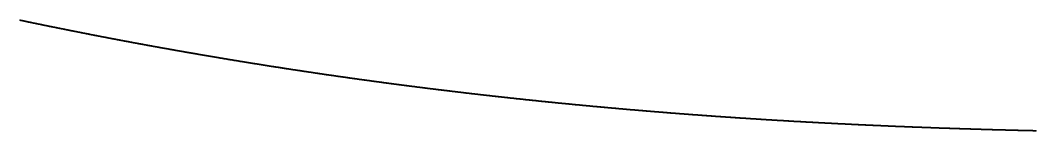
# Model space of a CAD drawing. Header units: metres. Extents: x 0 to 360, y 0 to 49.
# Drawn here: x 270.01 to 292.5, y 0.06 to 2.51 of the extents above; entities that cross this region are included whole.
import ezdxf

# ---------------------------------------------------------------- set-up
doc = ezdxf.new("R2010")
doc.units = ezdxf.units.M

msp = doc.modelspace()

# ---------------------------------------------------------------- linework, layer by layer
for p in [(270.014, 2.513), (270.025, 2.511), (270.036, 2.509), (270.046, 2.506), (270.057, 2.504), (270.068, 2.502), (270.079, 2.499), (270.09, 2.497), (270.101, 2.495), (270.111, 2.493), (270.122, 2.49), (270.133, 2.488), (270.144, 2.486), (270.155, 2.484), (270.166, 2.481), (270.176, 2.479), (270.187, 2.477), (270.198, 2.474), (270.209, 2.472), (270.22, 2.47), (270.23, 2.468), (270.241, 2.465), (270.252, 2.463), (270.263, 2.461), (270.274, 2.459), (270.285, 2.456), (270.295, 2.454), (270.306, 2.452), (270.317, 2.45), (270.328, 2.447), (270.339, 2.445), (270.35, 2.443), (270.36, 2.441), (270.371, 2.438), (270.382, 2.436), (270.393, 2.434), (270.404, 2.432), (270.415, 2.429), (270.425, 2.427), (270.436, 2.425), (270.447, 2.423), (270.458, 2.42), (270.469, 2.418), (270.48, 2.416), (270.491, 2.414), (270.501, 2.412), (270.512, 2.409), (270.523, 2.407), (270.534, 2.405), (270.545, 2.403), (270.556, 2.4), (270.566, 2.398), (270.577, 2.396), (270.588, 2.394), (270.599, 2.391), (270.61, 2.389), (270.621, 2.387), (270.632, 2.385), (270.642, 2.383), (270.653, 2.38), (270.664, 2.378), (270.675, 2.376), (270.686, 2.374), (270.697, 2.371), (270.708, 2.369), (270.718, 2.367), (270.729, 2.365), (270.74, 2.363), (270.751, 2.36), (270.762, 2.358), (270.773, 2.356), (270.784, 2.354), (270.795, 2.352), (270.805, 2.349), (270.816, 2.347), (270.827, 2.345), (270.838, 2.343), (270.849, 2.341), (270.86, 2.338), (270.871, 2.336), (270.881, 2.334), (270.892, 2.332), (270.903, 2.33), (270.914, 2.327), (270.925, 2.325), (270.936, 2.323), (270.947, 2.321), (270.958, 2.319), (270.968, 2.316), (270.979, 2.314), (270.99, 2.312), (271.001, 2.31), (271.012, 2.308), (271.023, 2.305), (271.034, 2.303), (271.045, 2.301), (271.056, 2.299), (271.066, 2.297), (271.077, 2.294), (271.088, 2.292), (271.099, 2.29), (271.11, 2.288), (271.121, 2.286), (271.132, 2.284), (271.143, 2.281), (271.153, 2.279), (271.164, 2.277), (271.175, 2.275), (271.186, 2.273), (271.197, 2.271), (271.208, 2.268), (271.219, 2.266), (271.23, 2.264), (271.241, 2.262), (271.252, 2.26), (271.262, 2.258), (271.273, 2.255), (271.284, 2.253), (271.295, 2.251), (271.306, 2.249), (271.317, 2.247), (271.328, 2.245), (271.339, 2.242), (271.35, 2.24), (271.361, 2.238), (271.371, 2.236), (271.382, 2.234), (271.393, 2.232), (271.404, 2.229), (271.415, 2.227), (271.426, 2.225), (271.437, 2.223), (271.448, 2.221), (271.459, 2.219), (271.47, 2.217), (271.48, 2.214), (271.491, 2.212), (271.502, 2.21), (271.513, 2.208), (271.524, 2.206), (271.535, 2.204), (271.546, 2.202), (271.557, 2.199), (271.568, 2.197), (271.579, 2.195), (271.59, 2.193), (271.601, 2.191), (271.611, 2.189), (271.622, 2.187), (271.633, 2.185), (271.644, 2.182), (271.655, 2.18), (271.666, 2.178), (271.677, 2.176), (271.688, 2.174), (271.699, 2.172), (271.71, 2.17), (271.721, 2.168), (271.732, 2.165), (271.743, 2.163), (271.753, 2.161), (271.764, 2.159), (271.775, 2.157), (271.786, 2.155), (271.797, 2.153), (271.808, 2.151), (271.819, 2.148), (271.83, 2.146), (271.841, 2.144), (271.852, 2.142), (271.863, 2.14), (271.874, 2.138), (271.885, 2.136), (271.896, 2.134), (271.907, 2.132), (271.917, 2.13), (271.928, 2.127), (271.939, 2.125), (271.95, 2.123), (271.961, 2.121), (271.972, 2.119), (271.983, 2.117), (271.994, 2.115), (272.005, 2.113), (272.016, 2.111), (272.027, 2.109), (272.038, 2.106), (272.049, 2.104), (272.06, 2.102), (272.071, 2.1), (272.082, 2.098), (272.093, 2.096), (272.104, 2.094), (272.115, 2.092), (272.125, 2.09), (272.136, 2.088), (272.147, 2.086), (272.158, 2.083), (272.169, 2.081), (272.18, 2.079), (272.191, 2.077), (272.202, 2.075), (272.213, 2.073), (272.224, 2.071), (272.235, 2.069), (272.246, 2.067), (272.257, 2.065), (272.268, 2.063), (272.279, 2.061), (272.29, 2.059), (272.301, 2.057), (272.312, 2.054), (272.323, 2.052), (272.334, 2.05), (272.345, 2.048), (272.356, 2.046), (272.367, 2.044), (272.378, 2.042), (272.389, 2.04), (272.399, 2.038), (272.41, 2.036), (272.421, 2.034), (272.432, 2.032), (272.443, 2.03), (272.454, 2.028), (272.465, 2.026), (272.476, 2.024), (272.487, 2.022), (272.498, 2.019), (272.509, 2.017), (272.52, 2.015), (272.531, 2.013), (272.542, 2.011), (272.553, 2.009), (272.564, 2.007), (272.575, 2.005), (272.586, 2.003), (272.597, 2.001), (272.608, 1.999), (272.619, 1.997), (272.63, 1.995), (272.641, 1.993), (272.652, 1.991), (272.663, 1.989), (272.674, 1.987), (272.685, 1.985), (272.696, 1.983), (272.707, 1.981), (272.718, 1.979), (272.729, 1.977), (272.74, 1.975), (272.751, 1.973), (272.762, 1.971), (272.773, 1.969), (272.784, 1.967), (272.795, 1.965), (272.806, 1.963), (272.817, 1.961), (272.828, 1.958), (272.839, 1.956), (272.85, 1.954), (272.861, 1.952), (272.872, 1.95), (272.883, 1.948), (272.894, 1.946), (272.905, 1.944), (272.916, 1.942), (272.927, 1.94), (272.938, 1.938), (272.949, 1.936), (272.96, 1.934), (272.971, 1.932), (272.982, 1.93), (272.993, 1.928), (273.004, 1.926), (273.015, 1.924), (273.026, 1.922), (273.037, 1.92), (273.048, 1.918), (273.059, 1.916), (273.07, 1.914), (273.081, 1.912), (273.092, 1.91), (273.103, 1.908), (273.114, 1.906), (273.125, 1.904), (273.136, 1.902), (273.147, 1.9), (273.158, 1.898), (273.169, 1.896), (273.18, 1.894), (273.191, 1.892), (273.202, 1.89), (273.213, 1.889), (273.224, 1.887), (273.235, 1.885), (273.246, 1.883), (273.257, 1.881), (273.268, 1.879), (273.279, 1.877), (273.29, 1.875), (273.301, 1.873), (273.312, 1.871), (273.323, 1.869), (273.334, 1.867), (273.345, 1.865), (273.356, 1.863), (273.367, 1.861), (273.378, 1.859), (273.389, 1.857), (273.4, 1.855), (273.412, 1.853), (273.423, 1.851), (273.434, 1.849), (273.445, 1.847), (273.456, 1.845), (273.467, 1.843), (273.478, 1.841), (273.489, 1.839), (273.5, 1.837), (273.511, 1.835), (273.522, 1.833), (273.533, 1.831), (273.544, 1.83), (273.555, 1.828), (273.566, 1.826), (273.577, 1.824), (273.588, 1.822), (273.599, 1.82), (273.61, 1.818), (273.621, 1.816), (273.632, 1.814), (273.643, 1.812), (273.654, 1.81), (273.665, 1.808), (273.676, 1.806), (273.687, 1.804), (273.699, 1.802), (273.71, 1.8), (273.721, 1.798), (273.732, 1.797), (273.743, 1.795), (273.754, 1.793), (273.765, 1.791), (273.776, 1.789), (273.787, 1.787), (273.798, 1.785), (273.809, 1.783), (273.82, 1.781), (273.831, 1.779), (273.842, 1.777), (273.853, 1.775), (273.864, 1.773), (273.875, 1.772), (273.886, 1.77), (273.898, 1.768), (273.909, 1.766), (273.92, 1.764), (273.931, 1.762), (273.942, 1.76), (273.953, 1.758), (273.964, 1.756), (273.975, 1.754), (273.986, 1.752), (273.997, 1.75), (274.008, 1.749), (274.019, 1.747), (274.03, 1.745), (274.041, 1.743), (274.052, 1.741), (274.063, 1.739), (274.075, 1.737), (274.086, 1.735), (274.097, 1.733), (274.108, 1.731), (274.119, 1.73), (274.13, 1.728), (274.141, 1.726), (274.152, 1.724), (274.163, 1.722), (274.174, 1.72), (274.185, 1.718), (274.196, 1.716), (274.207, 1.714), (274.219, 1.713), (274.23, 1.711), (274.241, 1.709), (274.252, 1.707), (274.263, 1.705), (274.274, 1.703), (274.285, 1.701), (274.296, 1.699), (274.307, 1.698), (274.318, 1.696), (274.329, 1.694), (274.34, 1.692), (274.352, 1.69), (274.363, 1.688), (274.374, 1.686), (274.385, 1.684), (274.396, 1.683), (274.407, 1.681), (274.418, 1.679), (274.429, 1.677), (274.44, 1.675), (274.451, 1.673), (274.462, 1.671), (274.474, 1.669), (274.485, 1.668), (274.496, 1.666), (274.507, 1.664), (274.518, 1.662), (274.529, 1.66), (274.54, 1.658), (274.551, 1.656), (274.562, 1.655), (274.573, 1.653), (274.584, 1.651), (274.596, 1.649), (274.607, 1.647), (274.618, 1.645), (274.629, 1.644), (274.64, 1.642), (274.651, 1.64), (274.662, 1.638), (274.673, 1.636), (274.684, 1.634), (274.695, 1.632), (274.707, 1.631), (274.718, 1.629), (274.729, 1.627), (274.74, 1.625), (274.751, 1.623), (274.762, 1.621), (274.773, 1.62), (274.784, 1.618), (274.795, 1.616), (274.807, 1.614), (274.818, 1.612), (274.829, 1.61), (274.84, 1.609), (274.851, 1.607), (274.862, 1.605), (274.873, 1.603), (274.884, 1.601), (274.896, 1.6), (274.907, 1.598), (274.918, 1.596), (274.929, 1.594), (274.94, 1.592), (274.951, 1.59), (274.962, 1.589), (274.973, 1.587), (274.984, 1.585), (274.996, 1.583), (275.007, 1.581), (275.018, 1.58), (275.029, 1.578), (275.04, 1.576), (275.051, 1.574), (275.062, 1.572), (275.073, 1.571), (275.085, 1.569), (275.096, 1.567), (275.107, 1.565), (275.118, 1.563), (275.129, 1.562), (275.14, 1.56), (275.151, 1.558), (275.162, 1.556), (275.174, 1.554), (275.185, 1.553), (275.196, 1.551), (275.207, 1.549), (275.218, 1.547), (275.229, 1.545), (275.24, 1.544), (275.252, 1.542), (275.263, 1.54), (275.274, 1.538), (275.285, 1.536), (275.296, 1.535), (275.307, 1.533), (275.318, 1.531), (275.33, 1.529), (275.341, 1.528), (275.352, 1.526), (275.363, 1.524), (275.374, 1.522), (275.385, 1.52), (275.396, 1.519), (275.408, 1.517), (275.419, 1.515), (275.43, 1.513), (275.441, 1.512), (275.452, 1.51), (275.463, 1.508), (275.474, 1.506), (275.486, 1.504), (275.497, 1.503), (275.508, 1.501), (275.519, 1.499), (275.53, 1.497), (275.541, 1.496), (275.552, 1.494), (275.564, 1.492), (275.575, 1.49), (275.586, 1.489), (275.597, 1.487), (275.608, 1.485), (275.619, 1.483), (275.631, 1.482), (275.642, 1.48), (275.653, 1.478), (275.664, 1.476), (275.675, 1.475), (275.686, 1.473), (275.698, 1.471), (275.709, 1.469), (275.72, 1.468), (275.731, 1.466), (275.742, 1.464), (275.753, 1.462), (275.765, 1.461), (275.776, 1.459), (275.787, 1.457), (275.798, 1.456), (275.809, 1.454), (275.82, 1.452), (275.832, 1.45), (275.843, 1.449), (275.854, 1.447), (275.865, 1.445), (275.876, 1.443), (275.887, 1.442), (275.899, 1.44), (275.91, 1.438), (275.921, 1.437), (275.932, 1.435), (275.943, 1.433), (275.954, 1.431), (275.966, 1.43), (275.977, 1.428), (275.988, 1.426), (275.999, 1.424), (276.01, 1.423), (276.021, 1.421), (276.033, 1.419), (276.044, 1.418), (276.055, 1.416), (276.066, 1.414), (276.077, 1.413), (276.089, 1.411), (276.1, 1.409), (276.111, 1.407), (276.122, 1.406), (276.133, 1.404), (276.144, 1.402), (276.156, 1.401), (276.167, 1.399), (276.178, 1.397), (276.189, 1.395), (276.2, 1.394), (276.212, 1.392), (276.223, 1.39), (276.234, 1.389), (276.245, 1.387), (276.256, 1.385), (276.268, 1.384), (276.279, 1.382), (276.29, 1.38), (276.301, 1.379), (276.312, 1.377), (276.323, 1.375), (276.335, 1.374), (276.346, 1.372), (276.357, 1.37), (276.368, 1.368), (276.379, 1.367), (276.391, 1.365), (276.402, 1.363), (276.413, 1.362), (276.424, 1.36), (276.435, 1.358), (276.447, 1.357), (276.458, 1.355), (276.469, 1.353), (276.48, 1.352), (276.491, 1.35), (276.503, 1.348), (276.514, 1.347), (276.525, 1.345), (276.536, 1.343), (276.548, 1.342), (276.559, 1.34), (276.57, 1.338), (276.581, 1.337), (276.592, 1.335), (276.604, 1.333), (276.615, 1.332), (276.626, 1.33), (276.637, 1.329), (276.648, 1.327), (276.66, 1.325), (276.671, 1.324), (276.682, 1.322), (276.693, 1.32), (276.704, 1.319), (276.716, 1.317), (276.727, 1.315), (276.738, 1.314), (276.749, 1.312), (276.761, 1.31), (276.772, 1.309), (276.783, 1.307), (276.794, 1.305), (276.805, 1.304), (276.817, 1.302), (276.828, 1.301), (276.839, 1.299), (276.85, 1.297), (276.861, 1.296), (276.873, 1.294), (276.884, 1.292), (276.895, 1.291), (276.906, 1.289), (276.918, 1.288), (276.929, 1.286), (276.94, 1.284), (276.951, 1.283), (276.963, 1.281), (276.974, 1.279), (276.985, 1.278), (276.996, 1.276), (277.007, 1.275), (277.019, 1.273), (277.03, 1.271), (277.041, 1.27), (277.052, 1.268), (277.064, 1.266), (277.075, 1.265), (277.086, 1.263), (277.097, 1.262), (277.109, 1.26), (277.12, 1.258), (277.131, 1.257), (277.142, 1.255), (277.153, 1.254), (277.165, 1.252), (277.176, 1.25), (277.187, 1.249), (277.198, 1.247), (277.21, 1.246), (277.221, 1.244), (277.232, 1.242), (277.243, 1.241), (277.255, 1.239), (277.266, 1.238), (277.277, 1.236), (277.288, 1.234), (277.3, 1.233), (277.311, 1.231), (277.322, 1.23), (277.333, 1.228), (277.345, 1.227), (277.356, 1.225), (277.367, 1.223), (277.378, 1.222), (277.39, 1.22), (277.401, 1.219), (277.412, 1.217), (277.423, 1.215), (277.435, 1.214), (277.446, 1.212), (277.457, 1.211), (277.468, 1.209), (277.48, 1.208), (277.491, 1.206), (277.502, 1.204), (277.513, 1.203), (277.525, 1.201), (277.536, 1.2), (277.547, 1.198), (277.558, 1.197), (277.57, 1.195), (277.581, 1.194), (277.592, 1.192), (277.603, 1.19), (277.615, 1.189), (277.626, 1.187), (277.637, 1.186), (277.648, 1.184), (277.66, 1.183), (277.671, 1.181), (277.682, 1.18), (277.693, 1.178), (277.705, 1.176), (277.716, 1.175), (277.727, 1.173), (277.739, 1.172), (277.75, 1.17), (277.761, 1.169), (277.772, 1.167), (277.784, 1.166), (277.795, 1.164), (277.806, 1.163), (277.817, 1.161), (277.829, 1.159), (277.84, 1.158), (277.851, 1.156), (277.862, 1.155), (277.874, 1.153), (277.885, 1.152), (277.896, 1.15), (277.908, 1.149), (277.919, 1.147), (277.93, 1.146), (277.941, 1.144), (277.953, 1.143), (277.964, 1.141), (277.975, 1.14), (277.986, 1.138), (277.998, 1.137), (278.009, 1.135), (278.02, 1.133), (278.032, 1.132), (278.043, 1.13), (278.054, 1.129), (278.065, 1.127), (278.077, 1.126), (278.088, 1.124), (278.099, 1.123), (278.111, 1.121), (278.122, 1.12), (278.133, 1.118), (278.144, 1.117), (278.156, 1.115), (278.167, 1.114), (278.178, 1.112), (278.19, 1.111), (278.201, 1.109), (278.212, 1.108), (278.223, 1.106), (278.235, 1.105), (278.246, 1.103), (278.257, 1.102), (278.269, 1.1), (278.28, 1.099), (278.291, 1.097), (278.302, 1.096), (278.314, 1.094), (278.325, 1.093), (278.336, 1.091), (278.348, 1.09), (278.359, 1.088), (278.37, 1.087), (278.382, 1.085), (278.393, 1.084), (278.404, 1.082), (278.415, 1.081), (278.427, 1.08), (278.438, 1.078), (278.449, 1.077), (278.461, 1.075), (278.472, 1.074), (278.483, 1.072), (278.495, 1.071), (278.506, 1.069), (278.517, 1.068), (278.528, 1.066), (278.54, 1.065), (278.551, 1.063), (278.562, 1.062), (278.574, 1.06), (278.585, 1.059), (278.596, 1.057), (278.608, 1.056), (278.619, 1.055), (278.63, 1.053), (278.641, 1.052), (278.653, 1.05), (278.664, 1.049), (278.675, 1.047), (278.687, 1.046), (278.698, 1.044), (278.709, 1.043), (278.721, 1.041), (278.732, 1.04), (278.743, 1.039), (278.755, 1.037), (278.766, 1.036), (278.777, 1.034), (278.788, 1.033), (278.8, 1.031), (278.811, 1.03), (278.822, 1.028), (278.834, 1.027), (278.845, 1.026), (278.856, 1.024), (278.868, 1.023), (278.879, 1.021), (278.89, 1.02), (278.902, 1.018), (278.913, 1.017), (278.924, 1.016), (278.936, 1.014), (278.947, 1.013), (278.958, 1.011), (278.97, 1.01), (278.981, 1.008), (278.992, 1.007), (279.004, 1.006), (279.015, 1.004), (279.026, 1.003), (279.038, 1.001), (279.049, 1), (279.06, 0.998), (279.072, 0.997), (279.083, 0.996), (279.094, 0.994), (279.105, 0.993), (279.117, 0.991), (279.128, 0.99), (279.139, 0.989), (279.151, 0.987), (279.162, 0.986), (279.173, 0.984), (279.185, 0.983), (279.196, 0.982), (279.207, 0.98), (279.219, 0.979), (279.23, 0.977), (279.241, 0.976), (279.253, 0.975), (279.264, 0.973), (279.275, 0.972), (279.287, 0.97), (279.298, 0.969), (279.309, 0.968), (279.321, 0.966), (279.332, 0.965), (279.343, 0.963), (279.355, 0.962), (279.366, 0.961), (279.378, 0.959), (279.389, 0.958), (279.4, 0.956), (279.412, 0.955), (279.423, 0.954), (279.434, 0.952), (279.446, 0.951), (279.457, 0.95), (279.468, 0.948), (279.48, 0.947), (279.491, 0.945), (279.502, 0.944), (279.514, 0.943), (279.525, 0.941), (279.536, 0.94), (279.548, 0.939), (279.559, 0.937), (279.57, 0.936), (279.582, 0.934), (279.593, 0.933), (279.604, 0.932), (279.616, 0.93), (279.627, 0.929), (279.638, 0.928), (279.65, 0.926), (279.661, 0.925), (279.673, 0.924), (279.684, 0.922), (279.695, 0.921), (279.707, 0.919), (279.718, 0.918), (279.729, 0.917), (279.741, 0.915), (279.752, 0.914), (279.763, 0.913), (279.775, 0.911), (279.786, 0.91), (279.797, 0.909), (279.809, 0.907), (279.82, 0.906), (279.832, 0.905), (279.843, 0.903), (279.854, 0.902), (279.866, 0.901), (279.877, 0.899), (279.888, 0.898), (279.9, 0.897), (279.911, 0.895), (279.922, 0.894), (279.934, 0.893), (279.945, 0.891), (279.957, 0.89), (279.968, 0.889), (279.979, 0.887), (279.991, 0.886), (280.002, 0.885), (280.013, 0.883), (280.025, 0.882), (280.036, 0.881), (280.047, 0.879), (280.059, 0.878), (280.07, 0.877), (280.082, 0.875), (280.093, 0.874), (280.104, 0.873), (280.116, 0.871), (280.127, 0.87), (280.138, 0.869), (280.15, 0.867), (280.161, 0.866), (280.173, 0.865), (280.184, 0.864), (280.195, 0.862), (280.207, 0.861), (280.218, 0.86), (280.229, 0.858), (280.241, 0.857), (280.252, 0.856), (280.264, 0.854), (280.275, 0.853), (280.286, 0.852), (280.298, 0.851), (280.309, 0.849), (280.32, 0.848), (280.332, 0.847), (280.343, 0.845), (280.355, 0.844), (280.366, 0.843), (280.377, 0.841), (280.389, 0.84), (280.4, 0.839), (280.411, 0.838), (280.423, 0.836), (280.434, 0.835), (280.446, 0.834), (280.457, 0.832), (280.468, 0.831), (280.48, 0.83), (280.491, 0.829), (280.503, 0.827), (280.514, 0.826), (280.525, 0.825), (280.537, 0.824), (280.548, 0.822), (280.56, 0.821), (280.571, 0.82), (280.582, 0.818), (280.594, 0.817), (280.605, 0.816), (280.616, 0.815), (280.628, 0.813), (280.639, 0.812), (280.651, 0.811), (280.662, 0.81), (280.673, 0.808), (280.685, 0.807), (280.696, 0.806), (280.708, 0.805), (280.719, 0.803), (280.73, 0.802), (280.742, 0.801), (280.753, 0.8), (280.765, 0.798), (280.776, 0.797), (280.787, 0.796), (280.799, 0.795), (280.81, 0.793), (280.822, 0.792), (280.833, 0.791), (280.844, 0.79), (280.856, 0.788), (280.867, 0.787), (280.879, 0.786), (280.89, 0.785), (280.901, 0.783), (280.913, 0.782), (280.924, 0.781), (280.936, 0.78), (280.947, 0.778), (280.958, 0.777), (280.97, 0.776), (280.981, 0.775), (280.993, 0.773), (281.004, 0.772), (281.015, 0.771), (281.027, 0.77), (281.038, 0.769), (281.05, 0.767), (281.061, 0.766), (281.072, 0.765), (281.084, 0.764), (281.095, 0.762), (281.107, 0.761), (281.118, 0.76), (281.13, 0.759), (281.141, 0.758), (281.152, 0.756), (281.164, 0.755), (281.175, 0.754), (281.187, 0.753), (281.198, 0.752), (281.209, 0.75), (281.221, 0.749), (281.232, 0.748), (281.244, 0.747), (281.255, 0.745), (281.266, 0.744), (281.278, 0.743), (281.289, 0.742), (281.301, 0.741), (281.312, 0.739), (281.324, 0.738), (281.335, 0.737), (281.346, 0.736), (281.358, 0.735), (281.369, 0.733), (281.381, 0.732), (281.392, 0.731), (281.404, 0.73), (281.415, 0.729), (281.426, 0.728), (281.438, 0.726), (281.449, 0.725), (281.461, 0.724), (281.472, 0.723), (281.483, 0.722), (281.495, 0.72), (281.506, 0.719), (281.518, 0.718), (281.529, 0.717), (281.541, 0.716), (281.552, 0.715), (281.563, 0.713), (281.575, 0.712), (281.586, 0.711), (281.598, 0.71), (281.609, 0.709), (281.621, 0.708), (281.632, 0.706), (281.643, 0.705), (281.655, 0.704), (281.666, 0.703), (281.678, 0.702), (281.689, 0.701), (281.701, 0.699), (281.712, 0.698), (281.724, 0.697), (281.735, 0.696), (281.746, 0.695), (281.758, 0.694), (281.769, 0.692), (281.781, 0.691), (281.792, 0.69), (281.804, 0.689), (281.815, 0.688), (281.826, 0.687), (281.838, 0.685), (281.849, 0.684), (281.861, 0.683), (281.872, 0.682), (281.884, 0.681), (281.895, 0.68), (281.906, 0.679), (281.918, 0.677), (281.929, 0.676), (281.941, 0.675), (281.952, 0.674), (281.964, 0.673), (281.975, 0.672), (281.987, 0.671), (281.998, 0.67), (282.009, 0.668), (282.021, 0.667), (282.032, 0.666), (282.044, 0.665), (282.055, 0.664), (282.067, 0.663), (282.078, 0.662), (282.09, 0.66), (282.101, 0.659), (282.112, 0.658), (282.124, 0.657), (282.135, 0.656), (282.147, 0.655), (282.158, 0.654), (282.17, 0.653), (282.181, 0.652), (282.193, 0.65), (282.204, 0.649), (282.216, 0.648), (282.227, 0.647), (282.238, 0.646), (282.25, 0.645), (282.261, 0.644), (282.273, 0.643), (282.284, 0.642), (282.296, 0.64), (282.307, 0.639), (282.319, 0.638), (282.33, 0.637), (282.342, 0.636), (282.353, 0.635), (282.364, 0.634), (282.376, 0.633), (282.387, 0.632), (282.399, 0.631), (282.41, 0.629), (282.422, 0.628), (282.433, 0.627), (282.445, 0.626), (282.456, 0.625), (282.468, 0.624), (282.479, 0.623), (282.49, 0.622), (282.502, 0.621), (282.513, 0.62), (282.525, 0.619), (282.536, 0.617), (282.548, 0.616), (282.559, 0.615), (282.571, 0.614), (282.582, 0.613), (282.594, 0.612), (282.605, 0.611), (282.617, 0.61), (282.628, 0.609), (282.639, 0.608), (282.651, 0.607), (282.662, 0.606), (282.674, 0.605), (282.685, 0.603), (282.697, 0.602), (282.708, 0.601), (282.72, 0.6), (282.731, 0.599), (282.743, 0.598), (282.754, 0.597), (282.766, 0.596), (282.777, 0.595), (282.789, 0.594), (282.8, 0.593), (282.812, 0.592), (282.823, 0.591), (282.834, 0.59), (282.846, 0.589), (282.857, 0.588), (282.869, 0.587), (282.88, 0.585), (282.892, 0.584), (282.903, 0.583), (282.915, 0.582), (282.926, 0.581), (282.938, 0.58), (282.949, 0.579), (282.961, 0.578), (282.972, 0.577), (282.984, 0.576), (282.995, 0.575), (283.007, 0.574), (283.018, 0.573), (283.03, 0.572), (283.041, 0.571), (283.052, 0.57), (283.064, 0.569), (283.075, 0.568), (283.087, 0.567), (283.098, 0.566), (283.11, 0.565), (283.121, 0.564), (283.133, 0.563), (283.144, 0.562), (283.156, 0.561), (283.167, 0.56), (283.179, 0.559), (283.19, 0.558), (283.202, 0.557), (283.213, 0.556), (283.225, 0.554), (283.236, 0.553), (283.248, 0.552), (283.259, 0.551), (283.271, 0.55), (283.282, 0.549), (283.294, 0.548), (283.305, 0.547), (283.317, 0.546), (283.328, 0.545), (283.34, 0.544), (283.351, 0.543), (283.363, 0.542), (283.374, 0.541), (283.386, 0.54), (283.397, 0.539), (283.409, 0.538), (283.42, 0.537), (283.431, 0.536), (283.443, 0.535), (283.454, 0.534), (283.466, 0.533), (283.477, 0.532), (283.489, 0.531), (283.5, 0.53), (283.512, 0.529), (283.523, 0.528), (283.535, 0.527), (283.546, 0.526), (283.558, 0.525), (283.569, 0.524), (283.581, 0.523), (283.592, 0.522), (283.604, 0.522), (283.615, 0.521), (283.627, 0.52), (283.638, 0.519), (283.65, 0.518), (283.661, 0.517), (283.673, 0.516), (283.684, 0.515), (283.696, 0.514), (283.707, 0.513), (283.719, 0.512), (283.73, 0.511), (283.742, 0.51), (283.753, 0.509), (283.765, 0.508), (283.776, 0.507), (283.788, 0.506), (283.799, 0.505), (283.811, 0.504), (283.822, 0.503), (283.834, 0.502), (283.845, 0.501), (283.857, 0.5), (283.868, 0.499), (283.88, 0.498), (283.891, 0.497), (283.903, 0.496), (283.914, 0.495), (283.926, 0.494), (283.937, 0.493), (283.949, 0.493), (283.96, 0.492), (283.972, 0.491), (283.983, 0.49), (283.995, 0.489), (284.006, 0.488), (284.018, 0.487), (284.029, 0.486), (284.041, 0.485), (284.052, 0.484), (284.064, 0.483), (284.076, 0.482), (284.087, 0.481), (284.099, 0.48), (284.11, 0.479), (284.122, 0.478), (284.133, 0.477), (284.145, 0.477), (284.156, 0.476), (284.168, 0.475), (284.179, 0.474), (284.191, 0.473), (284.202, 0.472), (284.214, 0.471), (284.225, 0.47), (284.237, 0.469), (284.248, 0.468), (284.26, 0.467), (284.271, 0.466), (284.283, 0.465), (284.294, 0.465), (284.306, 0.464), (284.317, 0.463), (284.329, 0.462), (284.34, 0.461), (284.352, 0.46), (284.363, 0.459), (284.375, 0.458), (284.386, 0.457), (284.398, 0.456), (284.409, 0.455), (284.421, 0.454), (284.432, 0.454), (284.444, 0.453), (284.456, 0.452), (284.467, 0.451), (284.479, 0.45), (284.49, 0.449), (284.502, 0.448), (284.513, 0.447), (284.525, 0.446), (284.536, 0.445), (284.548, 0.445), (284.559, 0.444), (284.571, 0.443), (284.582, 0.442), (284.594, 0.441), (284.605, 0.44), (284.617, 0.439), (284.628, 0.438), (284.64, 0.437), (284.651, 0.437), (284.663, 0.436), (284.674, 0.435), (284.686, 0.434), (284.698, 0.433), (284.709, 0.432), (284.721, 0.431), (284.732, 0.43), (284.744, 0.43), (284.755, 0.429), (284.767, 0.428), (284.778, 0.427), (284.79, 0.426), (284.801, 0.425), (284.813, 0.424), (284.824, 0.423), (284.836, 0.423), (284.847, 0.422), (284.859, 0.421), (284.87, 0.42), (284.882, 0.419), (284.894, 0.418), (284.905, 0.417), (284.917, 0.417), (284.928, 0.416), (284.94, 0.415), (284.951, 0.414), (284.963, 0.413), (284.974, 0.412), (284.986, 0.411), (284.997, 0.411), (285.009, 0.41), (285.02, 0.409), (285.032, 0.408), (285.044, 0.407), (285.055, 0.406), (285.067, 0.405), (285.078, 0.405), (285.09, 0.404), (285.101, 0.403), (285.113, 0.402), (285.124, 0.401), (285.136, 0.4), (285.147, 0.399), (285.159, 0.399), (285.17, 0.398), (285.182, 0.397), (285.194, 0.396), (285.205, 0.395), (285.217, 0.394), (285.228, 0.394), (285.24, 0.393), (285.251, 0.392), (285.263, 0.391), (285.274, 0.39), (285.286, 0.389), (285.297, 0.389), (285.309, 0.388), (285.32, 0.387), (285.332, 0.386), (285.344, 0.385), (285.355, 0.385), (285.367, 0.384), (285.378, 0.383), (285.39, 0.382), (285.401, 0.381), (285.413, 0.38), (285.424, 0.38), (285.436, 0.379), (285.447, 0.378), (285.459, 0.377), (285.471, 0.376), (285.482, 0.376), (285.494, 0.375), (285.505, 0.374), (285.517, 0.373), (285.528, 0.372), (285.54, 0.372), (285.551, 0.371), (285.563, 0.37), (285.575, 0.369), (285.586, 0.368), (285.598, 0.368), (285.609, 0.367), (285.621, 0.366), (285.632, 0.365), (285.644, 0.364), (285.655, 0.364), (285.667, 0.363), (285.678, 0.362), (285.69, 0.361), (285.702, 0.36), (285.713, 0.36), (285.725, 0.359), (285.736, 0.358), (285.748, 0.357), (285.759, 0.356), (285.771, 0.356), (285.782, 0.355), (285.794, 0.354), (285.806, 0.353), (285.817, 0.352), (285.829, 0.352), (285.84, 0.351), (285.852, 0.35), (285.863, 0.349), (285.875, 0.349), (285.886, 0.348), (285.898, 0.347), (285.91, 0.346), (285.921, 0.346), (285.933, 0.345), (285.944, 0.344), (285.956, 0.343), (285.967, 0.342), (285.979, 0.342), (285.99, 0.341), (286.002, 0.34), (286.014, 0.339), (286.025, 0.339), (286.037, 0.338), (286.048, 0.337), (286.06, 0.336), (286.071, 0.336), (286.083, 0.335), (286.095, 0.334), (286.106, 0.333), (286.118, 0.333), (286.129, 0.332), (286.141, 0.331), (286.152, 0.33), (286.164, 0.33), (286.175, 0.329), (286.187, 0.328), (286.199, 0.327), (286.21, 0.327), (286.222, 0.326), (286.233, 0.325), (286.245, 0.324), (286.256, 0.324), (286.268, 0.323), (286.28, 0.322), (286.291, 0.321), (286.303, 0.321), (286.314, 0.32), (286.326, 0.319), (286.337, 0.318), (286.349, 0.318), (286.361, 0.317), (286.372, 0.316), (286.384, 0.315), (286.395, 0.315), (286.407, 0.314), (286.418, 0.313), (286.43, 0.313), (286.442, 0.312), (286.453, 0.311), (286.465, 0.31), (286.476, 0.31), (286.488, 0.309), (286.499, 0.308), (286.511, 0.308), (286.523, 0.307), (286.534, 0.306), (286.546, 0.305), (286.557, 0.305), (286.569, 0.304), (286.58, 0.303), (286.592, 0.302), (286.604, 0.302), (286.615, 0.301), (286.627, 0.3), (286.638, 0.3), (286.65, 0.299), (286.661, 0.298), (286.673, 0.298), (286.685, 0.297), (286.696, 0.296), (286.708, 0.295), (286.719, 0.295), (286.731, 0.294), (286.742, 0.293), (286.754, 0.293), (286.766, 0.292), (286.777, 0.291), (286.789, 0.291), (286.8, 0.29), (286.812, 0.289), (286.824, 0.288), (286.835, 0.288), (286.847, 0.287), (286.858, 0.286), (286.87, 0.286), (286.881, 0.285), (286.893, 0.284), (286.905, 0.284), (286.916, 0.283), (286.928, 0.282), (286.939, 0.282), (286.951, 0.281), (286.962, 0.28), (286.974, 0.28), (286.986, 0.279), (286.997, 0.278), (287.009, 0.277), (287.02, 0.277), (287.032, 0.276), (287.044, 0.275), (287.055, 0.275), (287.067, 0.274), (287.078, 0.273), (287.09, 0.273), (287.101, 0.272), (287.113, 0.271), (287.125, 0.271), (287.136, 0.27), (287.148, 0.269), (287.159, 0.269), (287.171, 0.268), (287.183, 0.267), (287.194, 0.267), (287.206, 0.266), (287.217, 0.265), (287.229, 0.265), (287.24, 0.264), (287.252, 0.263), (287.264, 0.263), (287.275, 0.262), (287.287, 0.262), (287.298, 0.261), (287.31, 0.26), (287.322, 0.26), (287.333, 0.259), (287.345, 0.258), (287.356, 0.258), (287.368, 0.257), (287.38, 0.256), (287.391, 0.256), (287.403, 0.255), (287.414, 0.254), (287.426, 0.254), (287.438, 0.253), (287.449, 0.252), (287.461, 0.252), (287.472, 0.251), (287.484, 0.251), (287.495, 0.25), (287.507, 0.249), (287.519, 0.249), (287.53, 0.248), (287.542, 0.247), (287.553, 0.247), (287.565, 0.246), (287.577, 0.246), (287.588, 0.245), (287.6, 0.244), (287.611, 0.244), (287.623, 0.243), (287.635, 0.242), (287.646, 0.242), (287.658, 0.241), (287.669, 0.241), (287.681, 0.24), (287.693, 0.239), (287.704, 0.239), (287.716, 0.238), (287.727, 0.237), (287.739, 0.237), (287.751, 0.236), (287.762, 0.236), (287.774, 0.235), (287.785, 0.234), (287.797, 0.234), (287.809, 0.233), (287.82, 0.233), (287.832, 0.232), (287.843, 0.231), (287.855, 0.231), (287.867, 0.23), (287.878, 0.229), (287.89, 0.229), (287.901, 0.228), (287.913, 0.228), (287.925, 0.227), (287.936, 0.226), (287.948, 0.226), (287.959, 0.225), (287.971, 0.225), (287.983, 0.224), (287.994, 0.223), (288.006, 0.223), (288.017, 0.222), (288.029, 0.222), (288.041, 0.221), (288.052, 0.221), (288.064, 0.22), (288.075, 0.219), (288.087, 0.219), (288.099, 0.218), (288.11, 0.218), (288.122, 0.217), (288.133, 0.216), (288.145, 0.216), (288.157, 0.215), (288.168, 0.215), (288.18, 0.214), (288.191, 0.214), (288.203, 0.213), (288.215, 0.212), (288.226, 0.212), (288.238, 0.211), (288.249, 0.211), (288.261, 0.21), (288.273, 0.21), (288.284, 0.209), (288.296, 0.208), (288.307, 0.208), (288.319, 0.207), (288.331, 0.207), (288.342, 0.206), (288.354, 0.206), (288.365, 0.205), (288.377, 0.204), (288.389, 0.204), (288.4, 0.203), (288.412, 0.203), (288.424, 0.202), (288.435, 0.202), (288.447, 0.201), (288.458, 0.2), (288.47, 0.2), (288.482, 0.199), (288.493, 0.199), (288.505, 0.198), (288.516, 0.198), (288.528, 0.197), (288.54, 0.197), (288.551, 0.196), (288.563, 0.196), (288.574, 0.195), (288.586, 0.194), (288.598, 0.194), (288.609, 0.193), (288.621, 0.193), (288.632, 0.192), (288.644, 0.192), (288.656, 0.191), (288.667, 0.191), (288.679, 0.19), (288.691, 0.19), (288.702, 0.189), (288.714, 0.188), (288.725, 0.188), (288.737, 0.187), (288.749, 0.187), (288.76, 0.186), (288.772, 0.186), (288.783, 0.185), (288.795, 0.185), (288.807, 0.184), (288.818, 0.184), (288.83, 0.183), (288.842, 0.183), (288.853, 0.182), (288.865, 0.182), (288.876, 0.181), (288.888, 0.181), (288.9, 0.18), (288.911, 0.18), (288.923, 0.179), (288.934, 0.178), (288.946, 0.178), (288.958, 0.177), (288.969, 0.177), (288.981, 0.176), (288.993, 0.176), (289.004, 0.175), (289.016, 0.175), (289.027, 0.174), (289.039, 0.174), (289.051, 0.173), (289.062, 0.173), (289.074, 0.172), (289.086, 0.172), (289.097, 0.171), (289.109, 0.171), (289.12, 0.17), (289.132, 0.17), (289.144, 0.169), (289.155, 0.169), (289.167, 0.168), (289.178, 0.168), (289.19, 0.167), (289.202, 0.167), (289.213, 0.166), (289.225, 0.166), (289.237, 0.165), (289.248, 0.165), (289.26, 0.164), (289.271, 0.164), (289.283, 0.163), (289.295, 0.163), (289.306, 0.162), (289.318, 0.162), (289.33, 0.161), (289.341, 0.161), (289.353, 0.16), (289.364, 0.16), (289.376, 0.159), (289.388, 0.159), (289.399, 0.158), (289.411, 0.158), (289.423, 0.158), (289.434, 0.157), (289.446, 0.157), (289.457, 0.156), (289.469, 0.156), (289.481, 0.155), (289.492, 0.155), (289.504, 0.154), (289.516, 0.154), (289.527, 0.153), (289.539, 0.153), (289.55, 0.152), (289.562, 0.152), (289.574, 0.151), (289.585, 0.151), (289.597, 0.15), (289.609, 0.15), (289.62, 0.149), (289.632, 0.149), (289.643, 0.149), (289.655, 0.148), (289.667, 0.148), (289.678, 0.147), (289.69, 0.147), (289.702, 0.146), (289.713, 0.146), (289.725, 0.145), (289.736, 0.145), (289.748, 0.144), (289.76, 0.144), (289.771, 0.143), (289.783, 0.143), (289.795, 0.143), (289.806, 0.142), (289.818, 0.142), (289.829, 0.141), (289.841, 0.141), (289.853, 0.14), (289.864, 0.14), (289.876, 0.139), (289.888, 0.139), (289.899, 0.139), (289.911, 0.138), (289.923, 0.138), (289.934, 0.137), (289.946, 0.137), (289.957, 0.136), (289.969, 0.136), (289.981, 0.135), (289.992, 0.135), (290.004, 0.135), (290.016, 0.134), (290.027, 0.134), (290.039, 0.133), (290.05, 0.133), (290.062, 0.132), (290.074, 0.132), (290.085, 0.132), (290.097, 0.131), (290.109, 0.131), (290.12, 0.13), (290.132, 0.13), (290.144, 0.129), (290.155, 0.129), (290.167, 0.129), (290.178, 0.128), (290.19, 0.128), (290.202, 0.127), (290.213, 0.127), (290.225, 0.126), (290.237, 0.126), (290.248, 0.126), (290.26, 0.125), (290.271, 0.125), (290.283, 0.124), (290.295, 0.124), (290.306, 0.124), (290.318, 0.123), (290.33, 0.123), (290.341, 0.122), (290.353, 0.122), (290.365, 0.121), (290.376, 0.121), (290.388, 0.121), (290.399, 0.12), (290.411, 0.12), (290.423, 0.119), (290.434, 0.119), (290.446, 0.119), (290.458, 0.118), (290.469, 0.118), (290.481, 0.117), (290.493, 0.117), (290.504, 0.117), (290.516, 0.116), (290.527, 0.116), (290.539, 0.115), (290.551, 0.115), (290.562, 0.115), (290.574, 0.114), (290.586, 0.114), (290.597, 0.113), (290.609, 0.113), (290.621, 0.113), (290.632, 0.112), (290.644, 0.112), (290.656, 0.112), (290.667, 0.111), (290.679, 0.111), (290.69, 0.11), (290.702, 0.11), (290.714, 0.11), (290.725, 0.109), (290.737, 0.109), (290.749, 0.108), (290.76, 0.108), (290.772, 0.108), (290.784, 0.107), (290.795, 0.107), (290.807, 0.107), (290.818, 0.106), (290.83, 0.106), (290.842, 0.105), (290.853, 0.105), (290.865, 0.105), (290.877, 0.104), (290.888, 0.104), (290.9, 0.104), (290.912, 0.103), (290.923, 0.103), (290.935, 0.102), (290.947, 0.102), (290.958, 0.102), (290.97, 0.101), (290.981, 0.101), (290.993, 0.101), (291.005, 0.1), (291.016, 0.1), (291.028, 0.1), (291.04, 0.099), (291.051, 0.099), (291.063, 0.098), (291.075, 0.098), (291.086, 0.098), (291.098, 0.097), (291.11, 0.097), (291.121, 0.097), (291.133, 0.096), (291.144, 0.096), (291.156, 0.096), (291.168, 0.095), (291.179, 0.095), (291.191, 0.095), (291.203, 0.094), (291.214, 0.094), (291.226, 0.093), (291.238, 0.093), (291.249, 0.093), (291.261, 0.092), (291.273, 0.092), (291.284, 0.092), (291.296, 0.091), (291.308, 0.091), (291.319, 0.091), (291.331, 0.09), (291.342, 0.09), (291.354, 0.09), (291.366, 0.089), (291.377, 0.089), (291.389, 0.089), (291.401, 0.088), (291.412, 0.088), (291.424, 0.088), (291.436, 0.087), (291.447, 0.087), (291.459, 0.087), (291.471, 0.086), (291.482, 0.086), (291.494, 0.086), (291.506, 0.085), (291.517, 0.085), (291.529, 0.085), (291.54, 0.084), (291.552, 0.084), (291.564, 0.084), (291.575, 0.083), (291.587, 0.083), (291.599, 0.083), (291.61, 0.082), (291.622, 0.082), (291.634, 0.082), (291.645, 0.081), (291.657, 0.081), (291.669, 0.081), (291.68, 0.081), (291.692, 0.08), (291.704, 0.08), (291.715, 0.08), (291.727, 0.079), (291.739, 0.079), (291.75, 0.079), (291.762, 0.078), (291.773, 0.078), (291.785, 0.078), (291.797, 0.077), (291.808, 0.077), (291.82, 0.077), (291.832, 0.076), (291.843, 0.076), (291.855, 0.076), (291.867, 0.076), (291.878, 0.075), (291.89, 0.075), (291.902, 0.075), (291.913, 0.074), (291.925, 0.074), (291.937, 0.074), (291.948, 0.073), (291.96, 0.073), (291.972, 0.073), (291.983, 0.073), (291.995, 0.072), (292.007, 0.072), (292.018, 0.072), (292.03, 0.071), (292.041, 0.071), (292.053, 0.071), (292.065, 0.07), (292.076, 0.07), (292.088, 0.07), (292.1, 0.07), (292.111, 0.069), (292.123, 0.069), (292.135, 0.069), (292.146, 0.068), (292.158, 0.068), (292.17, 0.068), (292.181, 0.068), (292.193, 0.067), (292.205, 0.067), (292.216, 0.067), (292.228, 0.066), (292.24, 0.066), (292.251, 0.066), (292.263, 0.066), (292.275, 0.065), (292.286, 0.065), (292.298, 0.065), (292.31, 0.064), (292.321, 0.064), (292.333, 0.064), (292.344, 0.064), (292.356, 0.063), (292.368, 0.063), (292.379, 0.063), (292.391, 0.063), (292.403, 0.062), (292.414, 0.062), (292.426, 0.062), (292.438, 0.061), (292.449, 0.061), (292.461, 0.061), (292.473, 0.061), (292.484, 0.06), (292.496, 0.06)]:
    msp.add_point(p)

doc.saveas('drawing.dxf')
